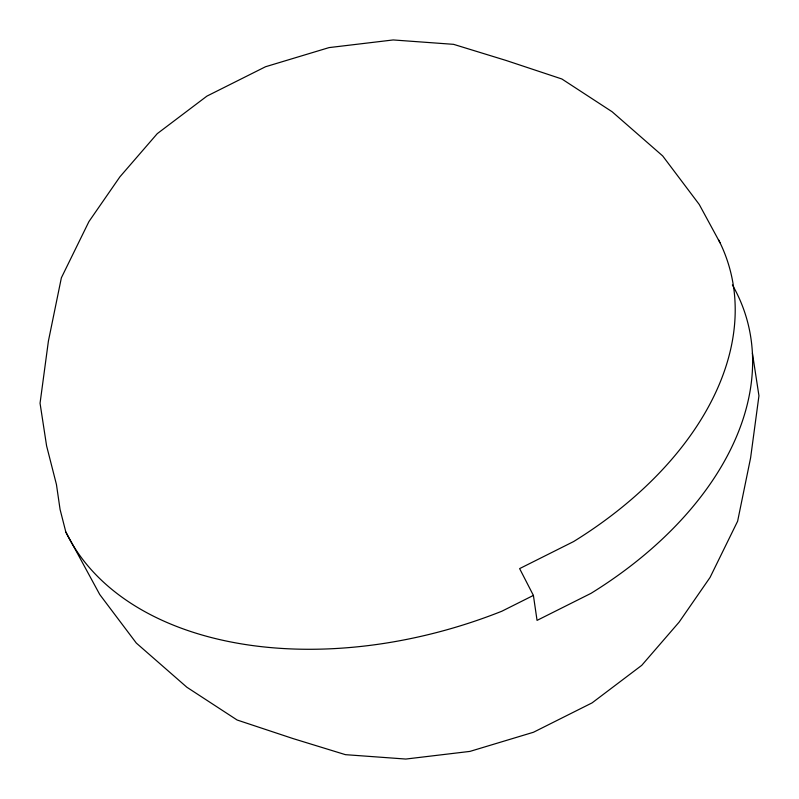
<?xml version="1.0" encoding="UTF-8"?>
<svg xmlns="http://www.w3.org/2000/svg" width="799" height="799" viewBox="0 0 799 799"><rect width="100%" height="100%" fill="white"/><g stroke="black" fill="none" stroke-linecap="round" stroke-linejoin="round"><path stroke-width="1.2" d="M718.451 239.59A354.986 231.011 -18.6 0 1 573.572 541.582L519.62 568.608L533.402 595.415L501.852 611.225A359.72 234.097 -18.6 0 1 65.838 532.034L60.075 509.442L56.439 484.484L46.592 445.862L40.05 403.225L48.399 341.113L61.373 277.792L88.939 221.573L119.89 176.859L157.253 133.663L206.931 96.11L265.528 66.746L329.058 47.6L393.188 39.95L453.562 44.335L506.037 60.444L561.877 78.991L612.114 111.75L662.681 155.925L699.255 204.484L720.059 242.826M65.838 532.034L99.745 594.516L136.319 643.075L186.886 687.25L237.123 720.009L292.963 738.556L345.438 754.665L405.812 759.05L469.942 751.4L533.472 732.254L592.069 702.89L641.747 665.337L679.11 622.141L710.061 577.427L737.627 521.208L750.601 457.887L758.95 395.775L752.408 353.138M533.402 595.415L537.048 620.384L591 593.347A354.986 231.011 -18.6 0 0 732.393 284.963"/></g></svg>
